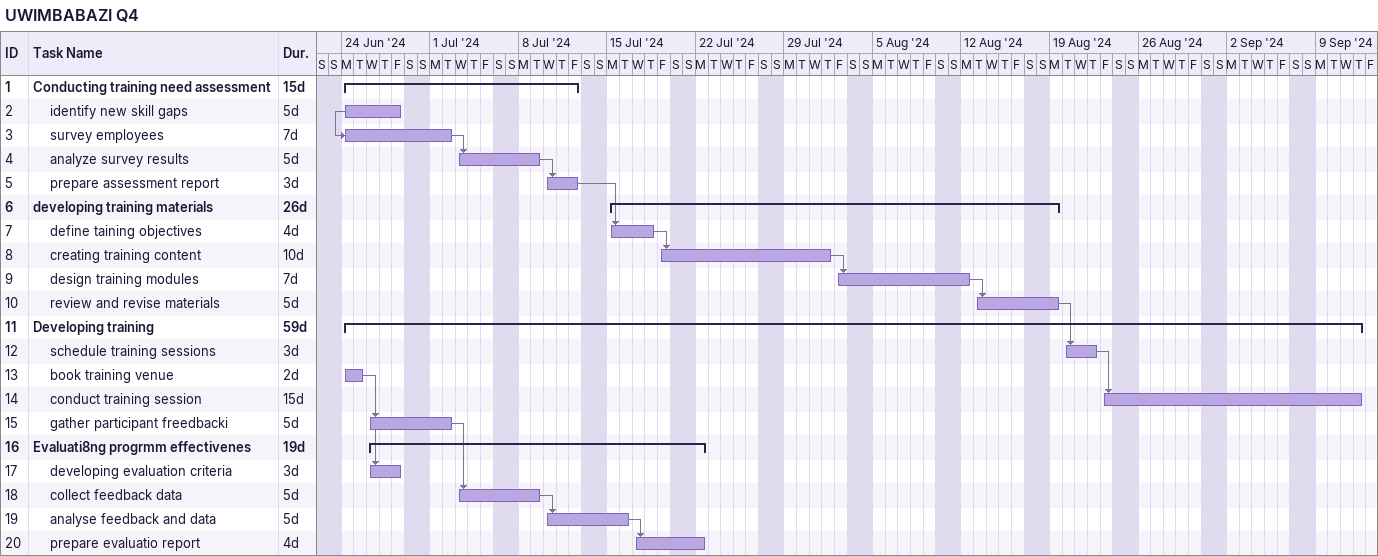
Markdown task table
UWIMBABAZI Q4

| ID | Level | Task | Duration | Start | Finish | Predecessors |
|---|---|---|---|---|---|---|
| 1 | 1 | **Conducting training need assessment** | 15d | 2024-06-24 | 2024-07-12 |  |
| 2 | 2 | identify new skill gaps | 5d | 2024-06-24 | 2024-06-28 |  |
| 3 | 2 | survey employees | 7d | 2024-06-24 | 2024-07-02 | 2SS |
| 4 | 2 | analyze survey results | 5d | 2024-07-03 | 2024-07-09 | 3 |
| 5 | 2 | prepare assessment report | 3d | 2024-07-10 | 2024-07-12 | 4 |
| 6 | 1 | **developing training materials** | 26d | 2024-07-15 | 2024-08-19 |  |
| 7 | 2 | define taining objectives | 4d | 2024-07-15 | 2024-07-18 | 5 |
| 8 | 2 | creating training content | 10d | 2024-07-19 | 2024-08-01 | 7 |
| 9 | 2 | design training modules | 7d | 2024-08-02 | 2024-08-12 | 8 |
| 10 | 2 | review and revise materials | 5d | 2024-08-13 | 2024-08-19 | 9 |
| 11 | 1 | **Developing training** | 59d | 2024-06-24 | 2024-09-12 |  |
| 12 | 2 | schedule training sessions | 3d | 2024-08-20 | 2024-08-22 | 10 |
| 13 | 2 | book training venue | 2d | 2024-06-24 | 2024-06-25 |  |
| 14 | 2 | conduct training session | 15d | 2024-08-23 | 2024-09-12 | 12 |
| 15 | 2 | gather participant freedbacki | 5d | 2024-06-26 | 2024-07-02 | 13 |
| 16 | 1 | **Evaluati8ng progrmm effectivenes** | 19d | 2024-06-26 | 2024-07-22 |  |
| 17 | 2 | developing evaluation criteria | 3d | 2024-06-26 | 2024-06-28 | 13 |
| 18 | 2 | collect feedback data | 5d | 2024-07-03 | 2024-07-09 | 15 |
| 19 | 2 | analyse feedback and data | 5d | 2024-07-10 | 2024-07-16 | 18 |
| 20 | 2 | prepare evaluatio report | 4d | 2024-07-17 | 2024-07-22 | 19 |
